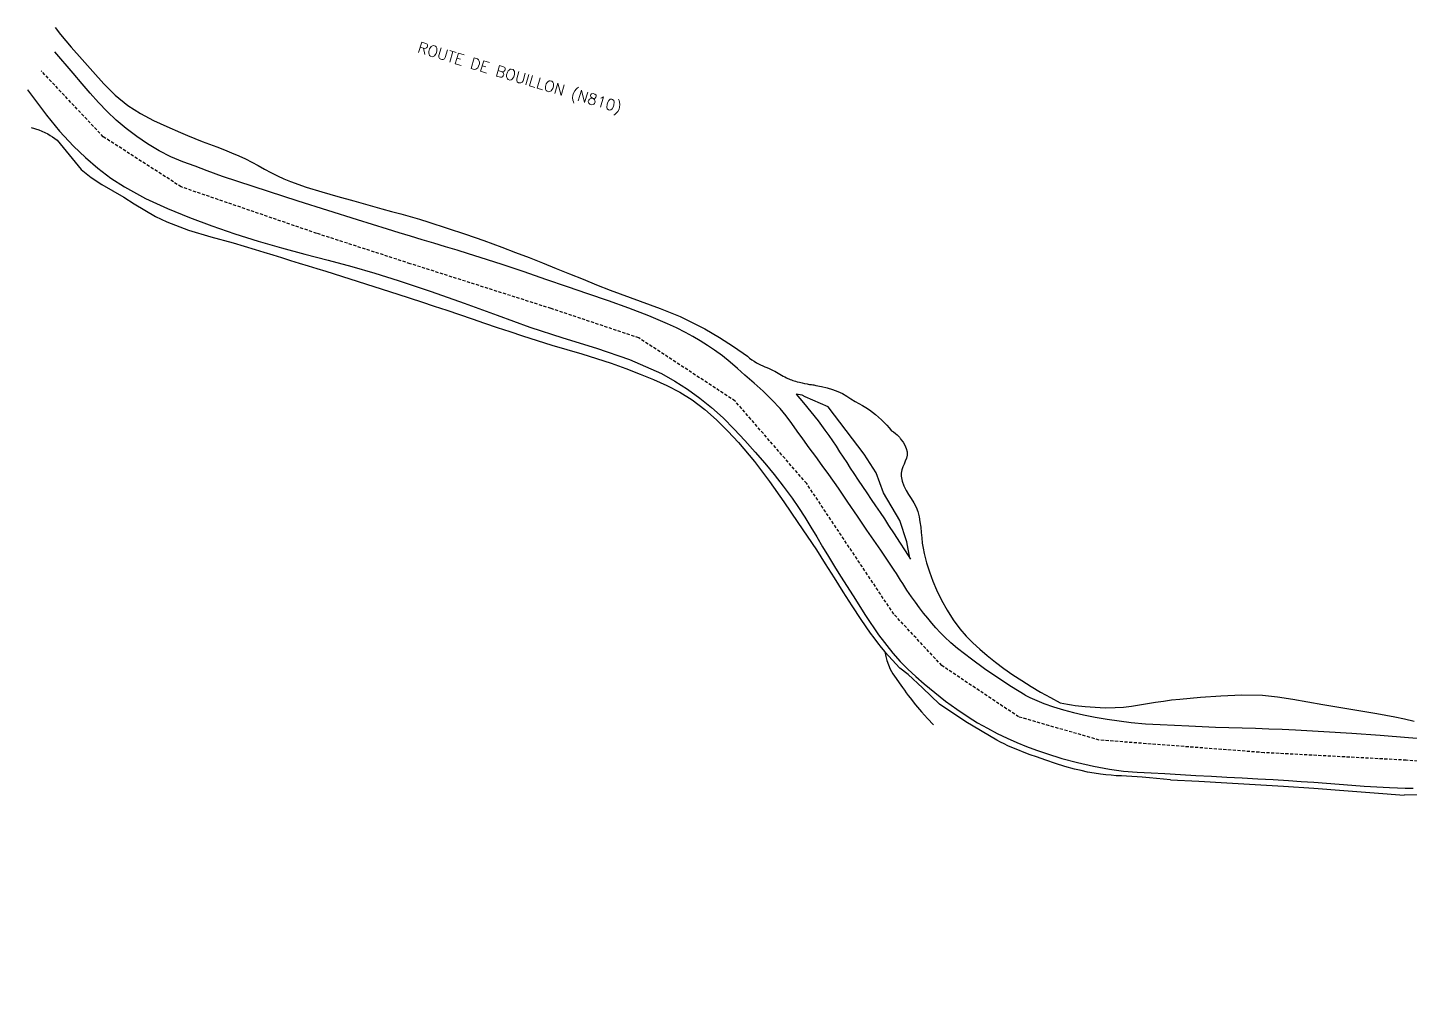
# Model space of a CAD drawing. Header units: millimetres. Extents: x 199000 to 200001, y 52999 to 53673.
# Drawn here: x 199105.1 to 199324.6, y 53171 to 53323.6 of the extents above; entities that cross this region are included whole.
import ezdxf
from ezdxf.enums import TextEntityAlignment as Align

# ---------------------------------------------------------------- set-up
doc = ezdxf.new("R2010")
doc.units = ezdxf.units.MM
doc.linetypes.add('DASHED', pattern=[0.75, 0.5, -0.25])
for name, color, linetype in [('W0001', 6, 'DASHED'), ('W0008', 7, 'CONTINUOUS'), ('W0211', 2, 'CONTINUOUS'), ('W0214', 2, 'CONTINUOUS'), ('W0989', 7, 'CONTINUOUS')]:
    doc.layers.add(name, color=color, linetype=linetype)
doc.styles.get("Standard").update_dxf_attribs({"font": 'romans.shx', "width": 0.85})

msp = doc.modelspace()

# ---------------------------------------------------------------- linework, layer by layer
at = {"layer": 'W0001'}
msp.add_lwpolyline([(199379.16, 53171), (199378.82, 53171.97), (199377.48, 53176.15), (199376.53, 53178.47), (199370.29, 53189.28), (199363.3, 53196.7), (199352.29, 53202.74), (199338.65, 53206.09), (199324.15, 53207.11), (199301.55, 53208.31), (199275.37, 53210.31), (199262.56, 53214), (199250.36, 53222.15), (199242.73, 53230.34), (199228.89, 53251.09), (199217.52, 53264.21), (199202.23, 53274.23), (199188.29, 53278.91), (199165.92, 53286.04), (199151.05, 53290.86), (199129.54, 53298.24), (199117.13, 53306.22), (199107.29, 53316.7)], dxfattribs=at)
at = {"layer": 'W0008'}
for points in [[(199263.6, 53217.44), (199261.41, 53218.79), (199259.26, 53220.19), (199257.14, 53221.64), (199255.07, 53223.15), (199253.96, 53224), (199252.87, 53224.87), (199251.8, 53225.77), (199250.78, 53226.72), (199250.08, 53227.42), (199249.41, 53228.16), (199248.77, 53228.92), (199248.13, 53229.68), (199247.46, 53230.51), (199246.8, 53231.35), (199246.16, 53232.21), (199245.53, 53233.07), (199245.17, 53233.6), (199244.82, 53234.12), (199244.48, 53234.66), (199244.15, 53235.2), (199243.81, 53235.73), (199243.48, 53236.27), (199243.14, 53236.8), (199242.79, 53237.33), (199241.73, 53238.93), (199240.65, 53240.51), (199239.56, 53242.09), (199238.47, 53243.67), (199236.96, 53245.89), (199235.45, 53248.12), (199233.93, 53250.34), (199232.39, 53252.55), (199231.37, 53253.97), (199230.34, 53255.37), (199229.29, 53256.78), (199228.26, 53258.18), (199227.38, 53259.4), (199226.53, 53260.63), (199225.64, 53261.85), (199224.69, 53263.01), (199223.36, 53264.42), (199221.97, 53265.76), (199220.54, 53267.05), (199219.09, 53268.33), (199217.92, 53269.36), (199216.72, 53270.38), (199215.5, 53271.37), (199214.25, 53272.31), (199213.13, 53273.06), (199211.99, 53273.78), (199210.83, 53274.45), (199209.65, 53275.1), (199208.22, 53275.82), (199206.77, 53276.5), (199205.3, 53277.13), (199203.82, 53277.74), (199200.62, 53278.98), (199197.39, 53280.13), (199194.15, 53281.23), (199190.91, 53282.35), (199187.45, 53283.54), (199183.99, 53284.73), (199180.51, 53285.89), (199177.03, 53287.03), (199175.19, 53287.61), (199173.35, 53288.18), (199171.51, 53288.73), (199169.66, 53289.29), (199167.82, 53289.84), (199165.97, 53290.39), (199164.13, 53290.95), (199162.29, 53291.52), (199157.56, 53292.99), (199152.84, 53294.48), (199148.13, 53295.99), (199143.42, 53297.51), (199140.97, 53298.31), (199138.52, 53299.1), (199136.08, 53299.92), (199133.65, 53300.8), (199131.72, 53301.52), (199129.78, 53302.25), (199127.86, 53303.05), (199126.01, 53303.99), (199124.2, 53305.07), (199122.46, 53306.25), (199120.79, 53307.53), (199119.18, 53308.88), (199117.74, 53310.24), (199116.38, 53311.67), (199115.08, 53313.15), (199113.79, 53314.64), (199112.35, 53316.33), (199109.46, 53319.73), (199109.46, 53319.73), (199109.46, 53319.73), (199109.46, 53319.73)], [(199105.13, 53313.67), (199105.13, 53313.67), (199105.13, 53313.67), (199108.12, 53309.64), (199110.2, 53307.1), (199112.44, 53304.7), (199114.32, 53302.92), (199116.3, 53301.23), (199118.36, 53299.66), (199120.54, 53298.23), (199123.87, 53296.39), (199127.33, 53294.79), (199130.86, 53293.38), (199134.41, 53292.04), (199138.06, 53290.78), (199141.74, 53289.63), (199145.45, 53288.57), (199149.17, 53287.56), (199152.89, 53286.58), (199156.61, 53285.57), (199160.31, 53284.52), (199163.99, 53283.38), (199169.26, 53281.61), (199174.49, 53279.74), (199179.71, 53277.84), (199184.93, 53275.96), (199190.17, 53274.23), (199195.48, 53272.6), (199200.74, 53270.8), (199205.83, 53268.56), (199207.94, 53267.39), (199209.96, 53266.09), (199211.91, 53264.67), (199213.78, 53263.17), (199215.63, 53261.52), (199217.38, 53259.76), (199219.06, 53257.94), (199220.71, 53256.1), (199222.25, 53254.33), (199223.74, 53252.52), (199225.18, 53250.68), (199226.57, 53248.79), (199227.6, 53247.28), (199228.59, 53245.74), (199229.55, 53244.18), (199230.49, 53242.61), (199231.42, 53241.04), (199232.35, 53239.47), (199233.3, 53237.91), (199234.28, 53236.37), (199236.26, 53233.26), (199238.22, 53230.13), (199240.29, 53227.05), (199242.56, 53224.12), (199243.72, 53222.82), (199244.96, 53221.59), (199246.25, 53220.41), (199247.56, 53219.26), (199249.24, 53217.87), (199250.96, 53216.52), (199252.72, 53215.23), (199254.54, 53214), (199256.05, 53213.07), (199257.59, 53212.19), (199259.16, 53211.36), (199260.76, 53210.6)], [(199263.6, 53217.44), (199264.33, 53217.08), (199265.06, 53216.74), (199265.81, 53216.43), (199266.57, 53216.14), (199268.12, 53215.61), (199269.68, 53215.13), (199271.26, 53214.7), (199272.86, 53214.32), (199274.74, 53213.94), (199276.64, 53213.62), (199278.54, 53213.35), (199280.45, 53213.13), (199282.73, 53212.92), (199285.02, 53212.78), (199287.31, 53212.68), (199289.59, 53212.57), (199291.71, 53212.48), (199293.83, 53212.39), (199295.95, 53212.32), (199298.07, 53212.26), (199300.19, 53212.19), (199302.31, 53212.12), (199304.42, 53212.03), (199306.54, 53211.93), (199311.03, 53211.68), (199315.52, 53211.4), (199320, 53211.09), (199324.49, 53210.74), (199328.59, 53210.39)], [(199260.76, 53210.6), (199262.28, 53209.91), (199263.83, 53209.27), (199265.39, 53208.69), (199266.98, 53208.16), (199269.45, 53207.41), (199271.94, 53206.73), (199274.46, 53206.14), (199277, 53205.67), (199279.2, 53205.39), (199281.4, 53205.23), (199283.61, 53205.12), (199285.81, 53205), (199288.27, 53204.84), (199290.72, 53204.7), (199293.18, 53204.56), (199295.63, 53204.43), (199298.09, 53204.3), (199300.54, 53204.17), (199303, 53204.03), (199305.45, 53203.88), (199307.46, 53203.75), (199309.46, 53203.6), (199311.47, 53203.45), (199313.47, 53203.3), (199315.47, 53203.15), (199317.48, 53203.01), (199319.49, 53202.88), (199321.49, 53202.77), (199322.74, 53202.72), (199323.98, 53202.68), (199325.23, 53202.66)]]:
    msp.add_lwpolyline(points, dxfattribs=at)
at = {"layer": 'W0211'}
for points in [[(199109.49, 53323.57), (199110.35, 53322.49), (199112.04, 53320.47), (199113.78, 53318.49), (199115.49, 53316.57), (199117.22, 53314.65), (199119.06, 53312.82), (199121.06, 53311.17), (199123.04, 53309.89), (199125.13, 53308.82), (199127.27, 53307.86), (199129.39, 53306.91), (199130.54, 53306.41), (199131.7, 53305.94), (199132.87, 53305.48), (199134.04, 53305.04), (199135.21, 53304.6), (199136.38, 53304.15), (199137.54, 53303.68), (199138.68, 53303.18), (199139.72, 53302.69), (199140.75, 53302.17), (199141.76, 53301.63), (199142.77, 53301.09), (199143.78, 53300.55), (199144.81, 53300.03), (199145.84, 53299.53), (199146.9, 53299.08), (199149.37, 53298.19), (199151.89, 53297.44), (199154.41, 53296.74), (199156.93, 53296.02), (199158.42, 53295.59), (199159.92, 53295.18), (199161.41, 53294.77), (199162.91, 53294.36), (199164.41, 53293.95), (199165.9, 53293.53), (199167.39, 53293.1), (199168.88, 53292.64), (199171.79, 53291.7), (199174.69, 53290.72), (199177.58, 53289.7), (199180.46, 53288.65), (199182.62, 53287.84), (199184.78, 53287), (199186.93, 53286.15), (199189.08, 53285.29), (199191.22, 53284.42), (199193.37, 53283.56), (199195.51, 53282.7), (199197.66, 53281.85), (199199.25, 53281.24), (199200.84, 53280.66), (199202.43, 53280.09), (199204.03, 53279.51), (199205.62, 53278.92), (199207.2, 53278.3), (199208.77, 53277.63), (199210.3, 53276.91), (199212.69, 53275.67), (199215.02, 53274.32), (199217.29, 53272.87), (199219.49, 53271.32)], [(199219.49, 53271.32), (199219.83, 53271.04), (199220.18, 53270.77), (199220.54, 53270.52), (199220.92, 53270.28), (199221.24, 53270.11), (199221.57, 53269.95), (199221.9, 53269.8), (199222.24, 53269.66), (199222.58, 53269.52), (199222.92, 53269.38), (199223.26, 53269.23), (199223.59, 53269.07), (199223.85, 53268.93), (199224.12, 53268.79), (199224.38, 53268.64), (199224.64, 53268.48), (199224.9, 53268.33), (199225.16, 53268.18), (199225.42, 53268.04), (199225.69, 53267.9), (199225.88, 53267.81), (199226.08, 53267.72), (199226.27, 53267.64), (199226.47, 53267.56), (199226.69, 53267.48), (199226.91, 53267.41), (199227.14, 53267.34), (199227.36, 53267.28), (199227.76, 53267.18), (199228.16, 53267.08), (199228.57, 53266.99), (199228.97, 53266.92), (199229.15, 53266.88), (199229.32, 53266.86), (199229.5, 53266.83), (199229.67, 53266.81), (199229.85, 53266.79), (199230.03, 53266.76), (199230.2, 53266.73), (199230.37, 53266.7), (199231.26, 53266.5), (199232.14, 53266.29), (199233.01, 53266.04), (199233.86, 53265.72), (199234.58, 53265.38), (199235.26, 53264.98), (199235.93, 53264.56), (199236.6, 53264.15), (199237.17, 53263.83), (199237.74, 53263.51), (199238.31, 53263.19), (199238.86, 53262.83), (199239.36, 53262.46), (199239.84, 53262.06), (199240.31, 53261.66), (199240.77, 53261.23), (199241.19, 53260.81), (199241.6, 53260.38), (199242, 53259.93), (199242.38, 53259.47)], [(199245.27, 53239.23), (199244.78, 53241.85), (199243.69, 53245.23), (199241.08, 53249.64), (199239.95, 53252.81), (199238.05, 53255.75), (199232.3, 53263.26), (199228.63, 53264.86), (199228.16, 53265.15), (199227.22, 53265.32)], [(199242.38, 53259.47), (199242.7, 53259.29), (199243, 53259.07), (199243.28, 53258.84), (199243.54, 53258.58), (199243.63, 53258.47), (199243.71, 53258.36), (199243.78, 53258.24), (199243.84, 53258.11)], [(199243.84, 53258.11), (199244.21, 53257.69), (199244.51, 53257.21), (199244.71, 53256.68), (199244.83, 53256.13), (199244.83, 53255.62), (199244.73, 53255.12), (199244.56, 53254.64), (199244.38, 53254.19), (199244.19, 53253.73), (199244.02, 53253.26), (199243.92, 53252.76), (199243.91, 53252.25), (199244.06, 53251.46), (199244.34, 53250.72), (199244.69, 53250.01), (199245.09, 53249.34), (199245.5, 53248.7), (199245.9, 53248.04), (199246.26, 53247.35), (199246.53, 53246.63), (199246.74, 53245.81), (199246.89, 53244.98), (199247, 53244.14), (199247.08, 53243.3), (199247.16, 53242.47), (199247.25, 53241.63), (199247.38, 53240.8), (199247.55, 53239.98), (199247.94, 53238.5), (199248.39, 53237.03), (199248.91, 53235.59), (199249.52, 53234.17), (199250.31, 53232.55), (199251.19, 53230.97), (199252.16, 53229.45), (199253.23, 53227.99), (199254.22, 53226.84), (199255.29, 53225.77), (199256.41, 53224.76), (199257.55, 53223.77), (199258.87, 53222.7), (199260.23, 53221.68), (199261.63, 53220.7), (199263.05, 53219.76), (199264.54, 53218.82), (199266.06, 53217.92), (199267.61, 53217.07), (199269.18, 53216.25)], [(199259.1, 53210.3), (199254.2, 53213.2), (199249.99, 53216.01), (199247.27, 53218.62), (199244.99, 53220.72), (199243.67, 53221.76), (199241.31, 53224.32)], [(199269.18, 53216.25), (199269.76, 53216.12), (199270.35, 53216), (199270.94, 53215.9), (199271.53, 53215.82), (199273.12, 53215.65), (199274.71, 53215.53), (199276.31, 53215.46), (199277.91, 53215.48), (199279.2, 53215.57), (199280.49, 53215.71), (199281.77, 53215.89), (199283.04, 53216.1), (199284.32, 53216.32), (199285.59, 53216.52), (199286.87, 53216.7), (199288.15, 53216.84), (199291.43, 53217.13), (199294.71, 53217.37), (199298, 53217.5), (199301.3, 53217.43), (199303.71, 53217.21), (199306.11, 53216.84), (199308.49, 53216.4), (199310.87, 53215.98), (199313.74, 53215.51), (199316.61, 53215.04), (199319.48, 53214.53), (199322.34, 53213.99), (199323.88, 53213.67), (199325.42, 53213.32)], [(199286.67, 53203.98), (199285.56, 53204.1), (199284.44, 53204.21), (199283.33, 53204.31), (199282.21, 53204.41), (199281.38, 53204.47), (199280.55, 53204.52), (199279.72, 53204.57), (199278.9, 53204.61), (199278.07, 53204.65), (199277.24, 53204.71), (199276.41, 53204.78), (199275.58, 53204.88), (199274.54, 53205.04), (199273.5, 53205.23), (199272.47, 53205.45), (199271.44, 53205.7), (199269.91, 53206.12), (199268.4, 53206.6), (199266.9, 53207.1), (199265.41, 53207.63), (199264.42, 53207.98), (199263.43, 53208.35), (199262.45, 53208.74), (199261.47, 53209.15), (199260.87, 53209.42), (199260.27, 53209.7), (199259.68, 53210), (199259.1, 53210.3)]]:
    msp.add_lwpolyline(points, dxfattribs=at)
at = {"layer": 'W0214'}
for points in [[(199105.67, 53307.67), (199106.91, 53307.33), (199106.91, 53307.33), (199107.39, 53307.13), (199107.86, 53306.9), (199108.32, 53306.66), (199108.7, 53306.44), (199109.08, 53306.21), (199109.45, 53305.96), (199109.8, 53305.69)], [(199109.8, 53305.69), (199113.62, 53301)], [(199113.62, 53301), (199115.2, 53299.72), (199116.92, 53298.63), (199118.68, 53297.62), (199120.41, 53296.61), (199122.08, 53295.57), (199123.76, 53294.53), (199125.47, 53293.55), (199127.25, 53292.68), (199130.68, 53291.37), (199134.21, 53290.3), (199137.76, 53289.33), (199141.27, 53288.31), (199142.68, 53287.87), (199144.08, 53287.44), (199145.48, 53287.01), (199146.88, 53286.57), (199148.28, 53286.14), (199149.69, 53285.71), (199151.09, 53285.27), (199152.49, 53284.83), (199156.3, 53283.63), (199160.11, 53282.43), (199163.92, 53281.21), (199167.72, 53279.97), (199169.72, 53279.31), (199171.73, 53278.64), (199173.73, 53277.96), (199175.73, 53277.28), (199177.73, 53276.6), (199179.73, 53275.92), (199181.73, 53275.24), (199183.74, 53274.58), (199186.08, 53273.82), (199188.43, 53273.1), (199190.79, 53272.4), (199193.15, 53271.69), (199195.5, 53270.97), (199197.84, 53270.2), (199200.17, 53269.38), (199202.46, 53268.49), (199204.58, 53267.61), (199206.69, 53266.67), (199208.74, 53265.62), (199210.7, 53264.4), (199212.7, 53262.88), (199214.57, 53261.21), (199216.34, 53259.43), (199218.04, 53257.6), (199220.59, 53254.57), (199222.97, 53251.4), (199225.25, 53248.17), (199227.51, 53244.92), (199228.99, 53242.75), (199230.43, 53240.55), (199231.84, 53238.33), (199233.24, 53236.1), (199234.63, 53233.87), (199236.05, 53231.66), (199237.5, 53229.46), (199239, 53227.3), (199239.56, 53226.54), (199240.13, 53225.79), (199240.71, 53225.05), (199241.31, 53224.32)], [(199227.22, 53265.32), (199228.41, 53263.91), (199229.56, 53262.49), (199230.69, 53261.04), (199231.79, 53259.57), (199232.39, 53258.72), (199232.98, 53257.87), (199233.56, 53257.01), (199234.12, 53256.15), (199234.69, 53255.28), (199235.25, 53254.41), (199235.82, 53253.55), (199236.39, 53252.68), (199237.08, 53251.65), (199237.77, 53250.62), (199238.46, 53249.59), (199239.16, 53248.56), (199239.85, 53247.53), (199240.54, 53246.5), (199241.23, 53245.47), (199241.91, 53244.43), (199242.78, 53243.1), (199243.65, 53241.76), (199244.52, 53240.41), (199245.38, 53239.06)], [(199241.31, 53224.32), (199241.46, 53223.62), (199241.65, 53222.94), (199241.89, 53222.27), (199242.17, 53221.61), (199242.6, 53220.84), (199243.09, 53220.1), (199243.61, 53219.39), (199244.12, 53218.68), (199244.41, 53218.25), (199244.7, 53217.83), (199245, 53217.41), (199245.31, 53217.01), (199246.2, 53215.9), (199247.13, 53214.82), (199248.08, 53213.76), (199249.05, 53212.73)], [(199286.67, 53203.98), (199291.17, 53203.76), (199295.66, 53203.52), (199300.16, 53203.26), (199304.65, 53202.97), (199309.45, 53202.65), (199314.24, 53202.31), (199319.04, 53201.94), (199323.83, 53201.55)], [(199325.87, 53201.59), (199323.83, 53201.55)]]:
    msp.add_lwpolyline(points, dxfattribs=at)

# ---------------------------------------------------------------- texts
at = {"layer": 'W0989'}
msp.add_text('ROUTE DE BOUILLON (N810)', height=1.75, rotation=343.2448, dxfattribs=at).set_placement((199167.21, 53320.51), align=Align.MIDDLE_LEFT)

doc.saveas('drawing.dxf')
